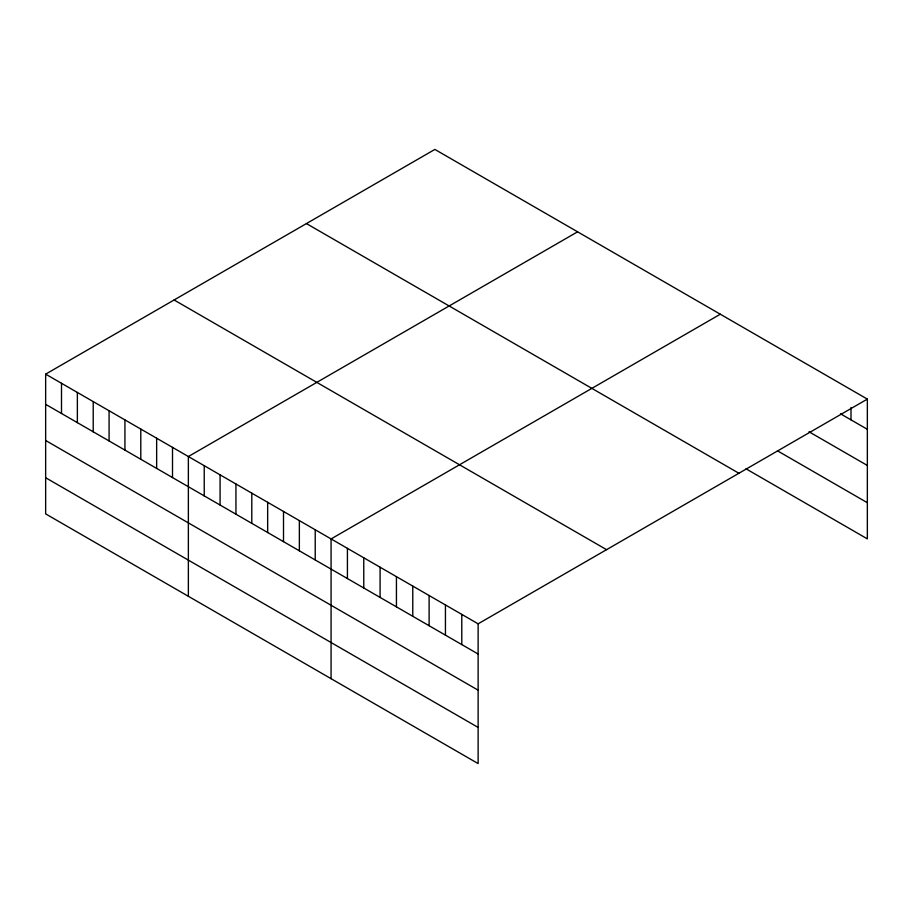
<?xml version="1.0" encoding="UTF-8"?>
<svg xmlns="http://www.w3.org/2000/svg" width="913" height="913" viewBox="0 0 913 913"><rect width="100%" height="100%" fill="white"/><g stroke="black" fill="none" stroke-linecap="round" stroke-linejoin="round"><path stroke-width="1.37" d="M45.65 374.136L478.127 623.819L478.127 763.576L45.65 513.893L45.65 374.136L434.873 149.424L867.35 399.107L867.35 538.864L745.978 468.791M577.598 231.811L188.363 456.534L188.363 596.292M720.311 314.209L331.077 538.932L331.077 678.69M478.127 623.819L867.35 399.107M840.508 413.806L867.35 429.304M808.998 431.769L867.35 465.459M777.488 450.828L867.35 502.709M306.437 223.582L738.902 473.265M174.098 299.978L606.563 549.672M45.65 404.333L478.127 654.016M45.65 440.488L478.127 690.171M45.65 477.739L478.127 727.421M851.007 407.518L851.007 419.866M461.784 614.392L461.784 644.589M445.441 604.954L445.441 635.151M429.11 595.527L429.11 625.725M412.767 586.089L412.767 616.286M396.436 576.662L396.436 606.86M380.093 567.224L380.093 597.422M363.762 557.797L363.762 587.995M347.419 548.359L347.419 578.557M315.225 529.78L315.225 559.977M299.361 520.615L299.361 550.813M283.509 511.463L283.509 541.66M267.657 502.31L267.657 532.507M251.794 493.157L251.794 523.354M235.942 484.004L235.942 514.202M220.079 474.84L220.079 505.037M204.227 465.687L204.227 495.885M172.511 447.381L172.511 477.579M156.648 438.229L156.648 468.426M140.796 429.064L140.796 459.262M124.933 419.912L124.933 450.109M109.081 410.759L109.081 440.956M93.217 401.606L93.217 431.803M77.365 392.453L77.365 422.651M61.502 383.289L61.502 413.486"/></g></svg>
